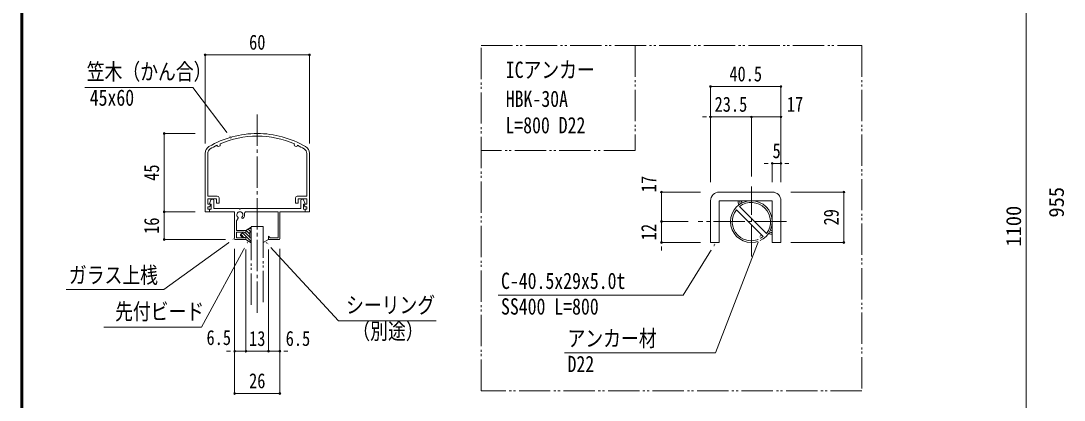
# Model space of a CAD drawing. Units: millimetres at full size; details may follow other scales. Extents: x -3501 to 3497, y -1129 to 1133.
# Drawn here: x 295 to 1494, y -333 to 103 of the extents above; entities that cross this region are included whole.
import ezdxf
from ezdxf.enums import TextEntityAlignment as Align

# ---------------------------------------------------------------- set-up
doc = ezdxf.new("R2010")
doc.units = ezdxf.units.MM
doc.header["$LTSCALE"] = 4
doc.header["$PDMODE"] = 32
doc.header["$PDSIZE"] = 2
doc.linetypes.add('CHAIN2', pattern=[12, 9, -1, 1, -1])
doc.linetypes.add('DOUBLE_CHAIN2', pattern=[12.8, 9, -1, 0.6, -0.6, 0.6, -1])
for name, color, linetype, lineweight in [('0-0_0', 7, 'Continuous', 18), ('0-1_1手摺寸法', 3, 'Continuous', 18), ('0-2_2A', 1, 'DOUBLE_CHAIN2', 18), ('0-5_3中心線', 2, 'CHAIN2', 18), ('0-6_41ｱﾙﾐ', 6, 'Continuous', 18), ('0-9_6ﾊｯﾁﾝｸﾞ', 4, 'Continuous', 9), ('0-B_CYAN', 3, 'Continuous', 18), ('0-F_WAKU', 7, 'Continuous', 18), ('1-0_アンカー', 4, 'Continuous', 9)]:
    doc.layers.add(name, color=color, linetype=linetype, lineweight=lineweight)
doc.styles.add('ＭＳ ゴシック', font='')
doc.styles.get('ＭＳ ゴシック').set_extended_font_data('MS Gothic')

msp = doc.modelspace()

# ---------------------------------------------------------------- linework, layer by layer
at = {"layer": '0-0_0'}
for p, q in [((506.458, -116.37), (506.458, -49.192)), ((509.458, -98.37), (509.458, -49.192)), ((623.458, -98.37), (623.458, -49.192)), ((626.458, -116.37), (626.458, -49.192)), ((520.458, -98.37), (509.458, -98.37)), ((519.458, -101.37), (509.458, -101.37)), ((509.458, -107.77), (509.458, -101.37)), ((512.71, -107.77), (509.458, -107.77)), ((519.458, -106.37), (519.458, -101.37)), ((522.458, -106.37), (519.458, -106.37)), ((522.458, -106.37), (522.458, -100.37)), ((610.458, -106.37), (610.458, -100.37)), ((610.458, -106.37), (613.458, -106.37)), ((612.458, -98.37), (623.458, -98.37)), ((613.458, -106.37), (613.458, -101.37)), ((613.458, -101.37), (623.458, -101.37)), ((620.205, -107.77), (623.458, -107.77)), ((623.458, -107.77), (623.458, -101.37)), ((511.458, -116.37), (506.458, -116.37)), ((509.458, -113.37), (509.458, -110.77)), ((509.458, -113.37), (509.458, -110.77)), ((511.458, -110.77), (509.458, -110.77)), ((511.458, -113.37), (509.458, -113.37)), ((511.458, -110.77), (513.043, -108.392)), ((511.458, -116.37), (511.458, -113.37)), ((621.458, -110.77), (619.872, -108.392)), ((621.458, -110.77), (623.458, -110.77)), ((621.458, -113.37), (623.458, -113.37)), ((621.458, -116.37), (621.458, -113.37)), ((621.458, -116.37), (626.458, -116.37)), ((623.458, -113.37), (623.458, -110.77)), ((623.458, -113.37), (623.458, -110.77))]:
    msp.add_line(p, q, dxfattribs=at)
for points in [[(536.412, -31.666), (492.514, 26.696), (368.333, 26.696)], [(1145.63, -143.437), (1093.405, -278.455), (919.921, -278.455)], [(540.458, -146.944), (458.86, -205.746), (346.561, -205.746)], [(555.447, -151.052), (502.275, -249.15), (389.976, -249.15)], [(576.552, -151.662), (659.848, -241.741), (772.147, -241.741)], [(1092.608, -153.492), (1056.253, -212.294), (843.396, -212.294)]]:
    msp.add_lwpolyline(points, dxfattribs=at)
for centre, radius, start, end in [((566.458, -136.37), 110, 90, 120.328), ((566.458, -136.37), 107, 90, 113.561), ((566.458, -136.37), 110, 59.672, 90), ((566.458, -136.37), 107, 66.439, 90), ((515.458, -49.192), 9, 120.328, 180), ((515.458, -49.192), 6, 120.328, 180), ((566.458, -136.37), 107, 115.693, 120.328), ((521.958, -39.294), 2, 199.126, 30.128), ((610.958, -39.294), 2, 149.872, 340.874), ((566.458, -136.37), 107, 59.672, 64.307), ((617.458, -49.192), 6, 0, 59.672), ((617.458, -49.192), 9, 0, 59.672), ((512.71, -108.17), 0.4, 326.31, 90), ((520.458, -100.37), 2, 0, 90), ((612.458, -100.37), 2, 90, 180), ((620.205, -108.17), 0.4, 90, 213.69)]:
    msp.add_arc(centre, radius, start, end, dxfattribs=at)
at = {"layer": '0-1_1手摺寸法'}
for p, q in [((1450.813, -682.892), (1450.813, 417.108)), ((1450.813, 412.508), (1450.813, -678.292)), ((506.458, -37.692), (506.458, 64.042)), ((506.458, 64.042), (626.458, 64.042)), ((621.858, 64.042), (511.058, 64.042)), ((626.458, -37.692), (626.458, 64.042)), ((1087.686, -82.168), (1087.686, 27.568)), ((1168.686, 27.568), (1087.686, 27.568)), ((1092.286, 27.568), (1164.086, 27.568)), ((1168.686, -82.168), (1168.686, 27.568)), ((1083.086, -7.339), (1078.486, -7.339)), ((1087.686, -82.168), (1087.686, -7.339)), ((1134.686, -75.861), (1134.686, -7.339)), ((1168.686, -7.339), (1134.686, -7.339)), ((1134.686, -75.861), (1134.686, -7.339)), ((1139.286, -7.339), (1164.086, -7.339)), ((1139.286, -7.339), (1143.886, -7.339)), ((1168.686, -82.168), (1168.686, -7.339)), ((494.958, -26.37), (459.484, -26.37)), ((459.484, -26.37), (459.484, -116.37)), ((459.484, -111.77), (459.484, -30.97)), ((1154.086, -60.701), (1149.486, -60.701)), ((1158.686, -82.168), (1158.686, -60.701)), ((1168.686, -82.168), (1168.686, -60.701)), ((1173.286, -60.701), (1177.886, -60.701)), ((1076.186, -93.668), (1031.182, -93.668)), ((1031.182, -93.668), (1031.182, -127.668)), ((1180.186, -93.668), (1241.063, -93.668)), ((1241.063, -151.668), (1241.063, -93.668)), ((1031.182, -123.068), (1031.182, -98.268)), ((1241.063, -98.268), (1241.063, -147.068)), ((494.958, -116.37), (459.484, -116.37)), ((494.958, -116.37), (459.484, -116.37)), ((459.484, -148.37), (459.484, -116.37)), ((1031.182, -123.068), (1031.182, -118.468)), ((459.484, -120.97), (459.484, -143.77)), ((1062.113, -127.668), (1031.182, -127.668)), ((1062.113, -127.668), (1031.182, -127.668)), ((529.958, -148.37), (459.484, -148.37)), ((1076.186, -151.668), (1031.182, -151.668)), ((1180.186, -151.668), (1241.063, -151.668)), ((540.458, -158.87), (540.458, -276.698)), ((540.458, -158.87), (540.458, -325.3)), ((553.458, -159.87), (553.458, -276.698)), ((553.458, -159.87), (553.458, -276.698)), ((579.458, -159.87), (579.458, -276.698)), ((579.458, -159.87), (579.458, -276.698)), ((592.458, -158.87), (592.458, -276.698)), ((592.458, -158.87), (592.458, -325.3)), ((1031.182, -156.268), (1031.182, -160.868)), ((535.858, -276.698), (531.258, -276.698)), ((548.858, -276.698), (544.258, -276.698)), ((558.058, -276.698), (562.658, -276.698)), ((574.858, -276.698), (570.258, -276.698)), ((584.058, -276.698), (588.658, -276.698)), ((597.058, -276.698), (601.658, -276.698)), ((592.458, -325.3), (540.458, -325.3)), ((545.058, -325.3), (587.858, -325.3))]:
    msp.add_line(p, q, dxfattribs=at)
for points in [[(1134.686, -7.339), (1087.686, -7.339), (1134.686, -7.339)], [(1168.686, -60.701), (1158.686, -60.701), (1168.686, -60.701)], [(1031.182, -127.668), (1031.182, -151.668), (1031.182, -127.668)], [(540.458, -276.698), (553.458, -276.698), (540.458, -276.698)], [(553.458, -276.698), (579.458, -276.698), (553.458, -276.698)], [(579.458, -276.698), (592.458, -276.698), (579.458, -276.698)]]:
    msp.add_lwpolyline(points, dxfattribs=at)
for centre, radius, start, end in [((1127.577, -103.668), 8.327, 180, 213.214), ((1127.577, -103.668), 6.327, 180, 213.117), ((1127.577, -103.668), 4.327, 180, 215.15), ((1158.686, -133.882), 8.327, 240.328, 270), ((1158.686, -133.882), 6.327, 240.966, 270), ((1158.686, -133.882), 4.327, 239.984, 270)]:
    msp.add_arc(centre, radius, start, end, dxfattribs=at)
for p in [(506.458, 64.042), (626.458, 64.042), (1087.686, 27.568), (1168.686, 27.568), (1087.686, -7.339), (1134.686, -7.339), (1168.686, -7.339), (459.484, -26.37), (1158.686, -60.701), (1168.686, -60.701), (1031.182, -93.668), (1241.063, -93.668), (459.484, -116.37), (1031.182, -127.668), (459.484, -148.37), (1031.182, -151.668), (1241.063, -151.668), (540.458, -276.698), (553.458, -276.698), (579.458, -276.698), (592.458, -276.698), (540.458, -325.3), (592.458, -325.3)]:
    msp.add_point(p, dxfattribs=at)
at = {"layer": '0-2_2A'}
for p, q in [((1000.958, 74.915), (1000.958, -45.88)), ((1000.958, -45.88), (823.994, -45.88)), ((559.458, -223.204), (559.458, -133.25)), ((559.458, -133.25), (573.058, -133.25)), ((573.058, -133.25), (573.058, -223.204))]:
    msp.add_line(p, q, dxfattribs=at)
msp.add_lwpolyline([(1261.839, -322.234), (823.994, -322.234), (823.994, 74.915), (1261.839, 74.915)], close=True, dxfattribs=at)
at = {"layer": '0-5_3中心線'}
for p, q in [((566.458, -4.69), (566.458, -234.86)), ((1134.686, -167.975), (1134.686, -87.361)), ((1174.994, -127.668), (1073.613, -127.668))]:
    msp.add_line(p, q, dxfattribs=at)
at = {"layer": '0-6_41ｱﾙﾐ'}
for p, q in [((513.116, -102.796), (511.482, -107.232)), ((511.858, -107.77), (513.458, -107.77)), ((512.013, -107.77), (513.458, -107.77)), ((513.458, -107.77), (513.458, -107.79)), ((513.458, -113.37), (513.458, -107.77)), ((514.539, -101.77), (514.958, -101.77)), ((516.458, -112.77), (516.458, -103.27)), ((616.458, -112.77), (616.458, -103.27)), ((618.377, -101.77), (617.958, -101.77)), ((619.458, -113.37), (619.458, -107.77)), ((621.058, -107.77), (619.458, -107.77)), ((619.8, -102.796), (621.433, -107.232)), ((511.458, -116.37), (511.458, -114.37)), ((511.458, -116.37), (511.458, -114.37)), ((511.458, -114.37), (511.458, -116.37)), ((540.458, -116.37), (511.458, -116.37)), ((513.458, -113.37), (512.458, -113.37)), ((545.858, -112.77), (516.458, -112.77)), ((540.458, -116.37), (540.458, -147.37)), ((546.12, -113.184), (545.858, -112.77)), ((546.796, -113.184), (547.058, -112.77)), ((566.458, -112.77), (547.058, -112.77)), ((566.458, -112.77), (547.058, -112.77)), ((590.458, -116.37), (553.806, -116.37)), ((566.458, -112.77), (616.458, -112.77)), ((590.458, -116.37), (590.458, -146.37)), ((621.458, -116.37), (592.458, -116.37)), ((592.458, -116.37), (592.458, -147.37)), ((619.458, -113.37), (620.458, -113.37)), ((621.458, -116.37), (621.458, -114.37)), ((621.458, -116.37), (621.458, -114.37)), ((621.458, -114.37), (621.458, -116.37)), ((1148.306, -144.949), (1117.406, -114.048)), ((1151.967, -141.288), (1121.066, -110.387)), ((544.319, -123.575), (542.458, -126.799)), ((542.458, -126.799), (542.458, -137.97)), ((542.458, -137.97), (553.458, -137.97)), ((542.458, -139.97), (551.504, -139.97)), ((542.458, -139.97), (542.458, -146.37)), ((553.458, -137.97), (553.458, -139.67)), ((541.458, -148.37), (553.458, -148.37)), ((542.458, -146.37), (551.504, -146.37)), ((553.458, -146.67), (553.458, -148.37)), ((579.458, -144.37), (581.458, -146.37)), ((579.458, -144.37), (579.458, -148.37)), ((579.458, -148.37), (591.458, -148.37)), ((581.458, -146.37), (590.458, -146.37))]:
    msp.add_line(p, q, dxfattribs=at)
msp.add_lwpolyline([(620.903, -107.77), (619.458, -107.77), (619.458, -107.79)], dxfattribs=at)
msp.add_circle((1134.686, -127.668), 24, dxfattribs=at)
for centre, radius, start, end in [((511.858, -107.37), 0.4, 159.785, 270), ((514.539, -103.27), 1.5, 90, 161.565), ((514.958, -103.27), 1.5, 0, 90), ((617.958, -103.27), 1.5, 90, 180), ((618.377, -103.27), 1.5, 18.435, 90), ((621.058, -107.37), 0.4, 270, 20.215), ((1134.686, -127.668), 22.003, 321.756, 128.244), ((512.458, -114.37), 1, 90, 180), ((546.458, -119.87), 3.5, 312.84, 227.241), ((546.458, -112.97), 0.4, 212.334, 327.666), ((546.458, -119.87), 5.5, 312.84, 11.537), ((553.806, -118.37), 2, 90, 191.537), ((620.458, -114.37), 1, 0, 90), ((1134.686, -127.668), 22.003, 141.756, 308.244), ((543.403, -123.174), 1, 336.379, 47.241), ((549.518, -123.17), 1, 132.84, 312.84), ((552.458, -139.67), 1, 197.458, 0), ((541.458, -147.37), 1, 180, 270), ((552.458, -146.67), 1, 0, 162.542), ((591.458, -147.37), 1, 270, 0)]:
    msp.add_arc(centre, radius, start, end, dxfattribs=at)
at = {"layer": '0-9_6ﾊｯﾁﾝｸﾞ'}
for p, q in [((547.779, -142.394), (551.579, -146.194)), ((549.504, -140.584), (559.458, -150.537)), ((551.504, -139.97), (550.327, -139.97)), ((552.977, -140.52), (557.923, -145.466)), ((553.458, -137.97), (559.458, -134.17)), ((553.458, -137.97), (553.458, -139.67)), ((553.767, -137.775), (557.923, -141.931)), ((555.932, -136.404), (559.374, -139.846)), ((558.096, -135.033), (559.458, -136.395)), ((559.458, -134.17), (559.458, -139.846)), ((551.504, -146.37), (550.327, -146.37)), ((553.458, -148.073), (554.27, -148.885)), ((558.952, -146.495), (559.458, -147.002)), ((559.458, -146.495), (559.458, -152.17))]:
    msp.add_line(p, q, dxfattribs=at)
for points in [[(550.327, -139.97), (550.097, -140.148), (550, -140.223), (549.881, -140.315), (549.741, -140.423), (549.579, -140.548), (549.396, -140.69), (549.191, -140.848), (548.964, -141.023), (548.716, -141.215), (548.449, -141.423), (548.173, -141.646), (547.903, -141.88), (547.652, -142.126), (547.433, -142.38), (547.26, -142.64), (547.146, -142.904), (547.106, -143.17), (547.146, -143.437), (547.26, -143.701), (547.433, -143.961), (547.652, -144.215), (547.903, -144.46), (548.173, -144.696), (548.449, -144.918), (548.716, -145.126), (548.964, -145.318), (549.191, -145.493), (549.396, -145.651), (549.579, -145.793), (549.741, -145.918), (549.881, -146.026), (550, -146.118), (550.327, -146.37)], [(553.458, -146.67), (553.458, -148.37), (559.458, -152.17)]]:
    msp.add_lwpolyline(points, dxfattribs=at)
for centre, start, end in [((552.458, -139.67), 197.458, 0), ((552.458, -146.67), 0, 162.542)]:
    msp.add_arc(centre, 1, start, end, dxfattribs=at)
at = {"layer": '0-B_CYAN', "color": 4, "lineweight": 9}
msp.add_line((579.458, -148.37), (573.058, -151.515), dxfattribs=at)
at = {"layer": '0-F_WAKU'}
for p, q in [((294.604, 1133.2), (294.604, -1129.2)), ((295.204, 1132.6), (295.204, -1128.6)), ((295.804, 1132), (295.804, -1128)), ((296.404, 1131.4), (296.404, -1127.4)), ((297.004, 1130.8), (297.004, -1126.8))]:
    msp.add_line(p, q, dxfattribs=at)
at = {"layer": '1-0_アンカー'}
for p, q in [((1097.686, -93.668), (1158.686, -93.668)), ((1087.686, -151.668), (1087.686, -103.668)), ((1097.686, -151.668), (1097.686, -103.668)), ((1097.686, -103.668), (1158.686, -103.668)), ((1120.686, -103.668), (1158.686, -103.668)), ((1158.686, -103.668), (1158.686, -151.668)), ((1168.686, -103.668), (1168.686, -151.668)), ((559.458, -139.846), (557.923, -139.846)), ((557.923, -139.846), (557.923, -146.495)), ((559.458, -146.495), (557.923, -146.495)), ((1087.686, -151.668), (1097.686, -151.668)), ((1158.686, -151.668), (1168.686, -151.668))]:
    msp.add_line(p, q, dxfattribs=at)
for centre, start, end in [((1097.686, -103.668), 90, 180), ((1158.686, -103.668), 0, 90)]:
    msp.add_arc(centre, 10, start, end, dxfattribs=at)

# ---------------------------------------------------------------- texts
at = {"layer": '0-0_0', "style": 'ＭＳ ゴシック', "width": 0.8}
for s, p in [('笠木（かん合）', (370.406, 29.839)), ('ICアンカー ', (852.256, 31.888)), ('45x60', (373.778, -0.093)), ('HBK-30A', (852.256, -1.446)), ('L=800 D22', (851.828, -31.78)), ('ガラス上桟', (349.844, -204.198)), ('C-40.5x29x5.0t', (846.74, -210.746)), ('シーリング', (668.584, -238.598)), ('SS400 L=800', (846.74, -240.247)), ('先付ビード', (402.978, -246.008)), ('（別途）', (675.818, -268.531)), ('アンカー材', (923.265, -276.906)), ('D22', (923.265, -306.408))]:
    msp.add_text(s, height=18.77, dxfattribs=at).set_placement(p, align=Align.BOTTOM_LEFT)
at = {"layer": '0-1_1手摺寸法', "color": 7, "style": 'ＭＳ ゴシック', "width": 0.8}
for s, p in [('60', (557.037, 64.861)), ('40.5', (1109.345, 28.386)), ('23.5', (1092.345, -6.52)), ('17', (1175.412, -6.52)), ('5', (1158.976, -59.882)), ('6.5', (508.076, -274.775)), ('13', (557.037, -275.88)), ('6.5', (599.144, -275.796)), ('26', (557.037, -324.481))]:
    msp.add_text(s, height=17.27, dxfattribs=at).set_placement(p, align=Align.BOTTOM_LEFT)
for s, p in [('45', (458.665, -80.791)), ('17', (1030.363, -93.889)), ('29', (1240.244, -132.089)), ('16', (458.665, -141.791)), ('12', (1030.363, -149.089))]:
    msp.add_text(s, height=17.27, rotation=90, dxfattribs=at).set_placement(p, align=Align.BOTTOM_LEFT)
at = {"layer": '0-1_1手摺寸法', "style": 'ＭＳ ゴシック'}
for s, p in [('955', (1499.218, -123.057)), ('1100', (1449.994, -156.445))]:
    msp.add_text(s, height=17.27, rotation=90, dxfattribs=at).set_placement(p, align=Align.BOTTOM_LEFT)

# ---------------------------------------------------------------- next in the draw order: wipeouts: each hides what was drawn before it
for points in [[(530.566, -26.204), (532.786, -24.534), (536.412, -31.666), (536.412, -31.666)], [(1144.084, -151.286), (1141.492, -150.284), (1145.63, -143.437), (1145.63, -143.437)], [(534.878, -152.677), (533.254, -150.423), (540.458, -146.944), (540.458, -146.944)], [(552.914, -158.64), (550.471, -157.316), (555.447, -151.052), (555.447, -151.052)], [(582.921, -156.503), (580.881, -158.389), (576.552, -151.662), (576.552, -151.662)], [(1089.646, -160.923), (1087.283, -159.462), (1092.608, -153.492), (1092.608, -153.492)]]:
    msp.add_wipeout(points)

doc.saveas('drawing.dxf')
